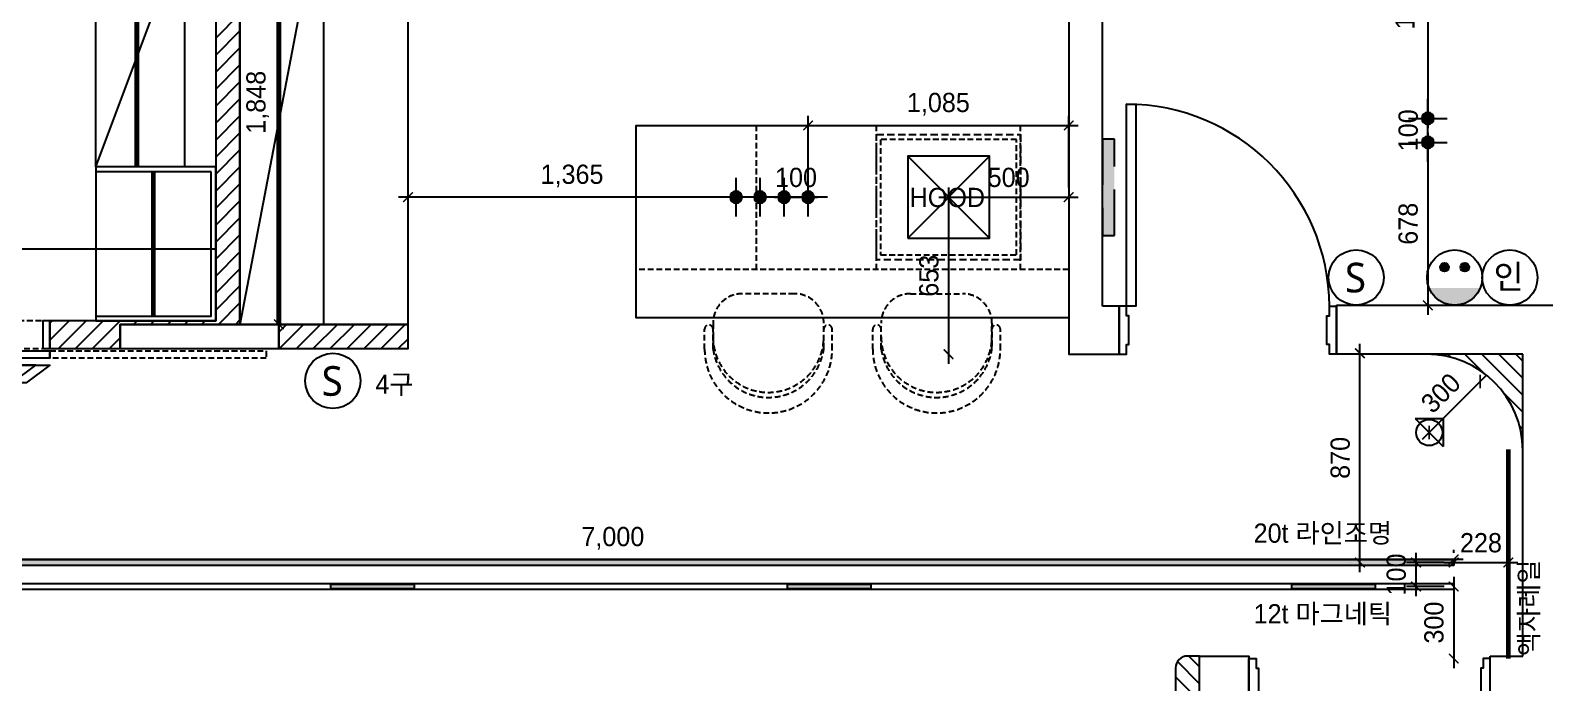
# Model space of a CAD drawing. Header units: millimetres. Extents: x 118028 to 193504, y 42792 to 96100.
# Drawn here: x 176109 to 182413, y 67467 to 70180 of the extents above; entities that cross this region are included whole.
import ezdxf

# ---------------------------------------------------------------- set-up
doc = ezdxf.new("R2010")
doc.units = ezdxf.units.MM
doc.header["$LTSCALE"] = 30
doc.header["$PDMODE"] = 3
for name, pattern in [('DASHEDX2', [1.5, 1, -0.5]), ('DH-HID2', [1.2, 0.8, -0.4]), ('HID', [2.3, 1.5, -0.8]), ('HIDDEN', [9.525, 6.35, -3.175])]:
    doc.linetypes.add(name, pattern=pattern)
doc.layers.get('DEFPOINTS').update_dxf_attribs({"color": 248})
for name, color, linetype in [('0-ELC TEXT', 7, 'Continuous'), ('03-WAL NEW', 3, 'Continuous'), ('06-FUR', 6, 'Continuous'), ('07-DIM WAL', 5, 'Continuous'), ('2CONTINUOUS', 2, 'Continuous'), ('3.기호.계단선', 30, 'Continuous'), ('CEIL-LIGHT', 7, 'Continuous'), ('CO-DO-FR', 7, 'Continuous'), ('CO-DOOR', 8, 'Continuous'), ('FU-FURM', 251, 'DH-HID2'), ('RC-LIGHT', 7, 'Continuous'), ('설비', 140, 'Continuous')]:
    doc.layers.add(name, color=color, linetype=linetype)
doc.styles.add('HY 울릉도 L', font='')
doc.styles.add('코레일둥고', font='Korail_Round_Gothic_Medium.ttf')
doc.styles.get('HY 울릉도 L').set_extended_font_data('HY울릉도L')
doc.dimstyles.new('40', dxfattribs={"dimscale": 40, "dimtxt": 2, "dimasz": 1, "dimexe": 1, "dimexo": 1, "dimgap": 1, "dimtad": 1, "dimdec": 0, "dimrnd": 0.05, "dimdsep": 46, "dimlunit": 6, "dimtxsty": 'HY 울릉도 L', "dimblk": 'ARCHTICK', "dimcen": 2.5, "dimdle": 1, "dimclrd": 133, "dimclre": 133, "dimclrt": 30, "dimadec": 0, "dimazin": 0, "dimtfac": 1, "dimtdec": 0, "dimtix": 1, "dimtmove": 2, "dimatfit": 3, "dimldrblk": 'ARCHTICK', "dimfxl": 1, "dimlwd": -1, "dimlwe": -1, "dimarcsym": 0})
pattern_1 = [(45, (59766.08, -18400), (-35.355339, 35.355339), [])]
pattern_2 = [(135, (307217.86, -141934.83), (-35.355339, -35.355339), [])]

# ---------------------------------------------------------------- blocks, each defined once
blk = doc.blocks.new('_ArchTick')
at = {"color": 0, "linetype": 'ByBlock', "const_width": 0.15}
blk.add_lwpolyline([(-0.5, -0.5), (0.5, 0.5)], dxfattribs=at)
blk = doc.blocks.new('*D272')
at = {"layer": '07-DIM WAL', "color": 133, "transparency": 16777216}
for p, q in [((181993.9, 67966.8), (182301.4, 67966.8)), ((182033.9, 68006.8), (182033.9, 68006.8)), ((182261.4, 68006.8), (182261.4, 68006.8))]:
    blk.add_line(p, q, dxfattribs=at)
at = {"layer": 'DEFPOINTS', "color": 0, "transparency": 16777216}
for p in [(182033.9, 67966.8), (182261.4, 67966.8), (182261.4, 67966.8)]:
    blk.add_point(p, dxfattribs=at)
at = {"layer": '07-DIM WAL', "color": 133, "transparency": 16777216, "xscale": 40, "yscale": 40, "zscale": 40}
blk.add_blockref('_ArchTick', (182033.9, 67966.8), dxfattribs=at)
at = {"layer": '07-DIM WAL', "color": 133, "transparency": 16777216, "xscale": 40, "yscale": 40, "zscale": 40, "rotation": 180}
blk.add_blockref('_ArchTick', (182261.4, 67966.8), dxfattribs=at)
at = {"layer": '07-DIM WAL', "color": 30, "transparency": 16777216, "insert": (182147.6, 68048.5), "char_height": 80, "attachment_point": 5, "style": 'HY 울릉도 L'}
blk.add_mtext('228', dxfattribs=at)
blk = doc.blocks.new('*D273')
at = {"layer": '07-DIM WAL', "color": 133, "transparency": 16777216}
for p, q in [((182073.9, 67979.3), (174993.9, 67979.3)), ((175033.9, 68006.8), (175033.9, 68019.3)), ((182033.9, 68006.8), (182033.9, 68019.3))]:
    blk.add_line(p, q, dxfattribs=at)
at = {"layer": 'DEFPOINTS', "color": 0, "transparency": 16777216}
for p in [(175033.9, 67979.3), (175033.9, 67966.8), (182033.9, 67966.8)]:
    blk.add_point(p, dxfattribs=at)
at = {"layer": '07-DIM WAL', "color": 133, "transparency": 16777216, "xscale": 40, "yscale": 40, "zscale": 40, "rotation": 180}
blk.add_blockref('_ArchTick', (175033.9, 67979.3), dxfattribs=at)
at = {"layer": '07-DIM WAL', "color": 133, "transparency": 16777216, "xscale": 40, "yscale": 40, "zscale": 40}
blk.add_blockref('_ArchTick', (182033.9, 67979.3), dxfattribs=at)
at = {"layer": '07-DIM WAL', "color": 30, "transparency": 16777216, "insert": (178533.9, 68067.2), "char_height": 80, "attachment_point": 5, "style": 'HY 울릉도 L'}
blk.add_mtext('7,000', dxfattribs=at)
blk = doc.blocks.new('*D275')
at = {"layer": '07-DIM WAL', "color": 133, "transparency": 16777216}
for p, q in [((182033.9, 67906.8), (182033.9, 67526.8)), ((181993.9, 67866.8), (181993.9, 67866.8)), ((181993.9, 67566.8), (181993.9, 67566.8))]:
    blk.add_line(p, q, dxfattribs=at)
at = {"layer": 'DEFPOINTS', "color": 0, "transparency": 16777216}
for p in [(182033.9, 67866.8), (182033.9, 67566.8), (182033.9, 67566.8)]:
    blk.add_point(p, dxfattribs=at)
at = {"layer": '07-DIM WAL', "color": 133, "transparency": 16777216, "xscale": 40, "yscale": 40, "zscale": 40}
for p, rotation in [((182033.9, 67866.8), 90), ((182033.9, 67566.8), 270)]:
    blk.add_blockref('_ArchTick', p, dxfattribs=dict(at, rotation=rotation))
at = {"layer": '07-DIM WAL', "color": 30, "transparency": 16777216, "insert": (181952.1, 67716.8), "char_height": 80, "attachment_point": 5, "rotation": 90, "style": 'HY 울릉도 L'}
blk.add_mtext('300', dxfattribs=at)
blk = doc.blocks.new('*D276')
at = {"layer": '07-DIM WAL', "color": 133, "transparency": 16777216}
for p, q in [((181643.8, 67926.8), (181643.8, 68876.8)), ((181603.8, 68836.8), (181603.8, 68836.8)), ((181603.8, 67966.8), (181603.8, 67966.8))]:
    blk.add_line(p, q, dxfattribs=at)
at = {"layer": 'DEFPOINTS', "color": 0, "transparency": 16777216}
for p in [(181643.8, 68836.8), (181643.8, 68836.8), (181643.8, 67966.8)]:
    blk.add_point(p, dxfattribs=at)
at = {"layer": '07-DIM WAL', "color": 133, "transparency": 16777216, "xscale": 40, "yscale": 40, "zscale": 40}
for p, rotation in [((181643.8, 68836.8), 90), ((181643.8, 67966.8), 270)]:
    blk.add_blockref('_ArchTick', p, dxfattribs=dict(at, rotation=rotation))
at = {"layer": '07-DIM WAL', "color": 30, "transparency": 16777216, "insert": (181562, 68401.8), "char_height": 80, "attachment_point": 5, "rotation": 90, "style": 'HY 울릉도 L'}
blk.add_mtext('870', dxfattribs=at)
blk = doc.blocks.new('*D277')
at = {"layer": '07-DIM WAL', "color": 133, "transparency": 16777216}
for p, q in [((181993.9, 67966.8), (181837, 67966.8)), ((181877, 68006.8), (181877, 67826.8)), ((181993.9, 67866.8), (181837, 67866.8))]:
    blk.add_line(p, q, dxfattribs=at)
at = {"layer": 'DEFPOINTS', "color": 0, "transparency": 16777216}
for p in [(182033.9, 67966.8), (181877, 67866.8), (182033.9, 67866.8)]:
    blk.add_point(p, dxfattribs=at)
at = {"layer": '07-DIM WAL', "color": 133, "transparency": 16777216, "xscale": 40, "yscale": 40, "zscale": 40}
for p, rotation in [((181877, 67966.8), 270), ((181877, 67866.8), 90)]:
    blk.add_blockref('_ArchTick', p, dxfattribs=dict(at, rotation=rotation))
at = {"layer": '07-DIM WAL', "color": 30, "transparency": 16777216, "insert": (181795.3, 67916.8), "char_height": 80, "attachment_point": 5, "rotation": 90, "style": 'HY 울릉도 L'}
blk.add_mtext('100', dxfattribs=at)
blk = doc.blocks.new('SW')
at = {"layer": '설비', "color": 140}
blk.add_circle((11533254, -14277699), 184, dxfattribs=at)
at = {"layer": '설비', "color": 140, "insert": (11533320, -14277601), "char_height": 197.14, "width": 314.33, "attachment_point": 3, "style": '코레일둥고'}
blk.add_mtext('{\\fMalgun Gothic|b0|i0|c129|p50;S}', dxfattribs=at)
blk = doc.blocks.new('egoo')
at = {"layer": '설비'}
h = blk.add_hatch(color=140, dxfattribs=at)
edge = h.paths.add_edge_path()
edge.add_arc((1015645.3, 443433.7), 22.3, 0, 360)
h = blk.add_hatch(color=140, dxfattribs=at)
edge = h.paths.add_edge_path()
edge.add_arc((1015747.7, 443433.7), 22.3, 0, 360)
h = blk.add_hatch(color=140, dxfattribs=at)
edge = h.paths.add_edge_path()
edge.add_line((1015826.3, 443329.1), (1015566.6, 443329.1))
edge.add_ellipse((1015696.5, 443381.5), major_axis=(99, 99), ratio=1, start_angle=156.95778, end_angle=293.04222)
at = {"layer": '설비', "color": 140}
for centre, radius in [((1015696.5, 443381.5), 140), ((1015645.3, 443433.7), 22.3), ((1015747.7, 443433.7), 22.3)]:
    blk.add_circle(centre, radius, dxfattribs=at)
blk = doc.blocks.new('DLSXJSPT')
at = {"layer": '설비', "color": 140}
blk.add_circle((242956, 103418.4), 115, dxfattribs=at)
at = {"layer": '설비', "color": 140, "style": '코레일둥고'}
blk.add_text('인', height=100, dxfattribs=at).set_placement((242888.1, 103372))
blk = doc.blocks.new('*D285')
at = {"layer": '07-DIM WAL', "color": 133, "transparency": 16777216}
for p, q in [((181903.8, 68479.2), (182172.5, 68747.9)), ((182115.9, 68747.9), (182115.9, 68747.9)), ((181903.8, 68535.8), (181903.8, 68535.8))]:
    blk.add_line(p, q, dxfattribs=at)
at = {"layer": 'DEFPOINTS', "color": 0, "transparency": 16777216}
for p in [(182144.2, 68719.6), (182144.2, 68719.6), (181932.1, 68507.5)]:
    blk.add_point(p, dxfattribs=at)
at = {"layer": '07-DIM WAL', "color": 133, "transparency": 16777216, "xscale": 40, "yscale": 40, "zscale": 40}
for p, rotation in [((182144.2, 68719.6), 44.99999950427463), ((181932.1, 68507.5), 224.9999995042746)]:
    blk.add_blockref('_ArchTick', p, dxfattribs=dict(at, rotation=rotation))
at = {"layer": '07-DIM WAL', "color": 30, "transparency": 16777216, "insert": (181980.3, 68671.4), "char_height": 80, "attachment_point": 5, "rotation": 45, "style": 'HY 울릉도 L'}
blk.add_mtext('300', dxfattribs=at)
blk = doc.blocks.new('1')
at = {"linetype": 'Continuous'}
h = blk.add_hatch(color=4, dxfattribs=at)
h.dxf.hatch_style = 1
edge = h.paths.add_edge_path()
edge.add_arc((11539653, -14273504), 37.5, 0, 360)
at = {"color": 1, "linetype": 'Continuous'}
for p, q in [((11539653, -14273637), (11539653, -14273370)), ((11539520, -14273504), (11539787, -14273504))]:
    blk.add_line(p, q, dxfattribs=at)
at = {"color": 4, "linetype": 'Continuous'}
for radius in [41.5, 37.5]:
    blk.add_circle((11539653, -14273504), radius, dxfattribs=at)
blk = doc.blocks.new('*D299')
at = {"layer": '07-DIM WAL', "color": 133, "transparency": 16777216}
for p, q in [((181926.4, 69674.3), (181926.4, 69854.3)), ((181966.4, 69814.3), (181966.4, 69814.3)), ((181966.4, 69714.3), (181966.4, 69714.3))]:
    blk.add_line(p, q, dxfattribs=at)
at = {"layer": 'DEFPOINTS', "color": 0, "transparency": 16777216}
for p in [(181926.4, 69814.3), (181926.4, 69814.3), (181926.4, 69714.3)]:
    blk.add_point(p, dxfattribs=at)
at = {"layer": '07-DIM WAL', "color": 133, "transparency": 16777216, "xscale": 40, "yscale": 40, "zscale": 40}
for p, rotation in [((181926.4, 69814.3), 270), ((181926.4, 69714.3), 90)]:
    blk.add_blockref('_ArchTick', p, dxfattribs=dict(at, rotation=rotation))
at = {"layer": '07-DIM WAL', "color": 30, "transparency": 16777216, "insert": (181844.7, 69764.3), "char_height": 80, "attachment_point": 5, "rotation": 90, "style": 'HY 울릉도 L'}
blk.add_mtext('100', dxfattribs=at)
blk = doc.blocks.new('*D301')
at = {"layer": '07-DIM WAL', "color": 133, "transparency": 16777216}
for p, q in [((181926.4, 70854.3), (181926.4, 69774.3)), ((181966.4, 70814.3), (181966.4, 70814.3)), ((181966.4, 69814.3), (181966.4, 69814.3))]:
    blk.add_line(p, q, dxfattribs=at)
at = {"layer": 'DEFPOINTS', "color": 0, "transparency": 16777216}
for p in [(181926.4, 70814.3), (181926.4, 69814.3), (181926.4, 69814.3)]:
    blk.add_point(p, dxfattribs=at)
at = {"layer": '07-DIM WAL', "color": 133, "transparency": 16777216, "xscale": 40, "yscale": 40, "zscale": 40}
for p, rotation in [((181926.4, 70814.3), 90), ((181926.4, 69814.3), 270)]:
    blk.add_blockref('_ArchTick', p, dxfattribs=dict(at, rotation=rotation))
at = {"layer": '07-DIM WAL', "color": 30, "transparency": 16777216, "insert": (181838.5, 70314.3), "char_height": 80, "attachment_point": 5, "rotation": 90, "style": 'HY 울릉도 L'}
blk.add_mtext('1,000', dxfattribs=at)
blk = doc.blocks.new('*D302')
at = {"layer": '07-DIM WAL', "color": 133, "transparency": 16777216}
for p, q in [((181926.4, 69754.3), (181926.4, 68996.8)), ((181886.4, 69714.3), (181886.4, 69714.3)), ((181886.4, 69036.8), (181886.4, 69036.8))]:
    blk.add_line(p, q, dxfattribs=at)
at = {"layer": 'DEFPOINTS', "color": 0, "transparency": 16777216}
for p in [(181926.4, 69714.3), (181926.4, 69036.8), (181926.4, 69036.8)]:
    blk.add_point(p, dxfattribs=at)
at = {"layer": '07-DIM WAL', "color": 133, "transparency": 16777216, "xscale": 40, "yscale": 40, "zscale": 40}
for p, rotation in [((181926.4, 69714.3), 90), ((181926.4, 69036.8), 270)]:
    blk.add_blockref('_ArchTick', p, dxfattribs=dict(at, rotation=rotation))
at = {"layer": '07-DIM WAL', "color": 30, "transparency": 16777216, "insert": (181844.6, 69375.6), "char_height": 80, "attachment_point": 5, "rotation": 90, "style": 'HY 울릉도 L'}
blk.add_mtext('678', dxfattribs=at)
blk = doc.blocks.new('vusaudeh')
at = {"layer": '2CONTINUOUS'}
for p, q in [((155746.4, 87252.8), (155746.4, 87456.8)), ((155746.4, 87456.8), (157481.4, 87456.8)), ((156521.4, 87252.8), (155746.4, 87252.8)), ((156521.4, 85997.8), (156521.4, 87252.8)), ((156386.4, 85786.8), (156386.4, 85997.8)), ((156386.4, 85997.8), (156521.4, 85997.8))]:
    blk.add_line(p, q, dxfattribs=at)
for points in [[(154771.4, 87452.8), (154771.4, 91311.8), (155076.4, 91311.8), (155076.4, 91511.8), (154771.4, 91511.8), (154771.4, 92446.8), (154396.4, 92446.8), (154396.4, 92246.8), (154571.4, 92246.8), (154571.4, 90304.8)], [(153036.4, 90404.8), (153036.4, 90104.8), (154631.4, 90104.8), (154631.4, 87252.8), (154841.4, 87252.8)], [(154841.4, 87252.8), (154841.4, 87452.8), (154771.4, 87452.8)], [(155176.4, 81983.8), (155176.4, 85997.8), (155381.4, 85997.8), (155381.4, 81983.8)]]:
    blk.add_lwpolyline(points, dxfattribs=at)
blk.add_lwpolyline([(150683.4, 87276.8), (151343.4, 87276.8), (151343.4, 87376.8), (150683.4, 87376.8)], close=True, dxfattribs=at)
at = {"layer": 'CO-DO-FR'}
for points in [[(154841.4, 87452.8), (154841.4, 87252.8), (154871.4, 87252.8), (154871.4, 87292.8), (154881.4, 87292.8), (154881.4, 87412.8), (154871.4, 87412.8), (154871.4, 87452.8), (154841.4, 87452.8)], [(155746.4, 87452.8), (155746.4, 87252.8), (155716.4, 87252.8), (155716.4, 87292.8), (155706.4, 87292.8), (155706.4, 87412.8), (155716.4, 87412.8), (155716.4, 87452.8), (155746.4, 87452.8)], [(155381.4, 85786.8), (155381.4, 85986.8), (155411.4, 85986.8), (155411.4, 85946.8), (155421.4, 85946.8), (155421.4, 85826.8), (155411.4, 85826.8), (155411.4, 85786.8), (155381.4, 85786.8)], [(156386.4, 85786.8), (156386.4, 85986.8), (156356.4, 85986.8), (156356.4, 85946.8), (156346.4, 85946.8), (156346.4, 85826.8), (156356.4, 85826.8), (156356.4, 85786.8), (156386.4, 85786.8)]]:
    blk.add_lwpolyline(points, close=True, dxfattribs=at)
at = {"layer": 'CO-DOOR'}
blk.add_lwpolyline([(154911.4, 88292.8), (154911.4, 87452.8), (154871.4, 87452.8), (154871.4, 88292.8)], close=True, dxfattribs=at)
blk.add_arc((154872.1, 87448.5), 844.3, 0.29047, 90.04957, dxfattribs=at)
blk = doc.blocks.new('cjswjdeh2')
at = {"layer": '03-WAL NEW'}
h = blk.add_hatch(dxfattribs=at)
h.set_pattern_fill('_USER', color=256, scale=50, angle=45, pattern_type=0)
h.set_pattern_definition(pattern_1)
h.paths.add_polyline_path([(210984.5, 68956.8), (210984.5, 70596.8), (210884.5, 70596.8), (210884.5, 68971.8), (210194, 68971.8), (210194, 68856.8), (210486.5, 68856.8), (210486.5, 68956.8)])
h.paths.add_polyline_path([(209148.3, 69704.6), (209148.3, 69925.9), (210400.8, 69925.9), (210400.8, 69704.6)], flags=9)
h.paths.add_polyline_path([(209628.4, 69135.3), (209859.5, 69135.3), (209859.5, 68971.8), (209628.4, 68971.8)], flags=9)
h.paths.add_polyline_path([(209173, 70353.9), (209173, 70584.7), (210351.5, 70584.7), (210351.5, 70353.9)], flags=9)
h = blk.add_hatch(dxfattribs=at)
h.set_pattern_fill('_USER', color=256, scale=50, angle=45, pattern_type=0)
h.set_pattern_definition(pattern_1)
h.paths.add_polyline_path([(211146.5, 68856.8), (211684.5, 68856.8), (211684.5, 68956.8), (211146.5, 68956.8)])
h = blk.add_hatch(dxfattribs=at)
h.set_pattern_fill('_USER', color=256, scale=50, angle=135, pattern_type=0)
h.set_pattern_definition(pattern_2)
h.paths.add_polyline_path([(216324.5, 68432.8, 0.414214), (215924.5, 68832.8), (216324.5, 68832.8)])
h = blk.add_hatch(dxfattribs=at)
h.set_pattern_fill('_USER', color=256, scale=50, angle=135, pattern_type=0)
h.set_pattern_definition(pattern_2)
h.paths.add_polyline_path([(214879.5, 64402.8), (214879.5, 63563.8), (214879.5, 63563.8), (214979.5, 63563.8), (214979.5, 64402.8)])
h.paths.add_polyline_path([(214979.5, 67577.8), (214929.5, 67577.8, 0.414214), (214879.5, 67527.8), (214879.5, 65902.8), (214879.5, 65902.8), (214979.5, 65902.8)])
h.paths.add_polyline_path([(215184.5, 62727.8), (215184.5, 63563.8), (214979.5, 63563.8), (214879.5, 63563.8), (214879.5, 63543.8), (215164.5, 63543.8), (215164.5, 62747.8), (214879.5, 62747.8), (214879.5, 62727.8), (214979.5, 62727.8)])
h.paths.add_polyline_path([(214769.9, 67902.2), (214932.2, 67749.6), (214820.2, 67630.6), (214657.9, 67783.1)], flags=9)
at = {"color": 8}
blk.add_line((208809.5, 69271.8), (210884.5, 69271.8), dxfattribs=at)
at = {"layer": '03-WAL NEW'}
for points in [[(210984.5, 68956.8), (210984.5, 70596.8), (210884.5, 70596.8), (210884.5, 68971.8), (210194, 68971.8), (210194, 68856.8), (210486.5, 68856.8), (210486.5, 68956.8)], [(211146.5, 68856.8), (211684.5, 68856.8), (211684.5, 68956.8), (211146.5, 68956.8)]]:
    blk.add_lwpolyline(points, close=True, dxfattribs=at)
at = {"layer": '03-WAL NEW', "transparency": 33554687}
blk.add_lwpolyline([(214979.5, 67577.8), (214929.5, 67577.8, 0.414214), (214879.5, 67527.8), (214879.5, 62727.8), (214979.5, 62727.8)], format="xyb", dxfattribs=at)
at = {"layer": '03-WAL NEW'}
blk.add_arc((215924.5, 68432.8), 400, 0, 90, dxfattribs=at)
at = {"layer": '06-FUR', "color": 8}
blk.add_line((210384.5, 69611.8), (210754.5, 70596.8), dxfattribs=at)
for points in [[(211684.5, 70784.8), (210984.5, 70784.8), (210984.5, 68956.8), (211684.5, 68956.8)], [(210384.5, 70596.8), (210754.5, 70596.8), (210754.5, 69611.8), (210384.5, 69611.8)], [(214434.5, 68984.8), (212634.5, 68984.8), (212634.5, 69784.8), (214434.5, 69784.8)], [(210864.5, 69591.8), (210384.5, 69591.8), (210384.5, 68991.8), (210864.5, 68991.8)]]:
    blk.add_lwpolyline(points, close=True, dxfattribs=at)
for points in [[(211334.5, 68956.8), (211334.5, 70784.8), (210984.5, 68956.8)], [(210884.5, 69611.8), (210384.5, 69611.8), (210384.5, 68971.8), (210884.5, 68971.8), (210884.5, 69611.8)]]:
    blk.add_lwpolyline(points, dxfattribs=at)
at = {"layer": '06-FUR', "color": 8, "linetype": 'DASHEDX2'}
blk.add_lwpolyline([(214234.5, 69226.2), (213634.5, 69226.2), (213634.5, 69746.2), (214234.5, 69746.2)], close=True, dxfattribs=at)
at = {"layer": 'CO-DO-FR', "color": 8}
blk.add_lwpolyline([(210164, 68856.8), (210194, 68856.8), (210194, 68971.8), (210164, 68971.8)], close=True, dxfattribs=at)
at = {"layer": 'CO-DOOR', "color": 8, "linetype": 'DH-HID2'}
for points in [[(209294, 68856.8), (210194, 68856.8), (210194, 68971.8), (209294, 68971.8)], [(210194, 68846.8), (211094, 68846.8), (211094, 68816.8), (210194, 68816.8)]]:
    blk.add_lwpolyline(points, close=True, dxfattribs=at)
at = {"layer": 'CO-DOOR', "color": 8}
for points in [[(209294, 68846.8), (210194, 68846.8), (210194, 68816.8), (209294, 68816.8)], [(209764.8, 68786.8), (210194, 68786.8), (210095.3, 68714.5), (210037, 68714.5), (210135.6, 68786.8), (209764.8, 68786.8)]]:
    blk.add_lwpolyline(points, close=True, dxfattribs=at)
at = {"layer": 'FU-FURM', "color": 8}
for p, q in [((213134.5, 69184.8), (213134.5, 69784.8)), ((213634.5, 69184.8), (213634.5, 69784.8)), ((214234.5, 69184.8), (214234.5, 69784.8)), ((214434.5, 69184.8), (212634.5, 69184.8)), ((213292.8, 69084.8), (213076.2, 69084.8)), ((213776.2, 69084.8), (213992.8, 69084.8)), ((212918.9, 68854.2), (212918.9, 68937)), ((212953.9, 68962.6), (212953.9, 68854.3)), ((212954, 68854.3), (212954, 68962.6)), ((213415, 68854.3), (213415, 68962.6)), ((213450, 68854.2), (213450, 68937)), ((213618.9, 68854.2), (213618.9, 68937)), ((213653.9, 68854.3), (213653.9, 68962.6)), ((214115, 68962.6), (214115, 68854.3)), ((214115, 68854.3), (214115, 68962.6)), ((214150, 68854.2), (214150, 68937))]:
    blk.add_line(p, q, dxfattribs=at)
blk.add_lwpolyline([(214217.5, 69726.2), (213651.5, 69726.2), (213651.5, 69246.2), (214217.5, 69246.2)], close=True, dxfattribs=at)
for centre, radius, start, end in [((213076.2, 68962.6), 122.2, 90, 179.99995), ((213292.8, 68962.6), 122.2, 0, 89.99994), ((213776.2, 68962.6), 122.2, 90.00006, 180), ((213992.8, 68962.6), 122.2, 0.00005, 90), ((212936.4, 68937.1), 17.5, 359.91435, 180.08565), ((213184.5, 68904.8), 230.5, 179.92131, 0.07869), ((213432.5, 68937.1), 17.5, 359.91435, 180.08565), ((213636.4, 68937.1), 17.5, 359.91435, 180.08565), ((213884.5, 68904.8), 230.5, 179.92131, 0.07869), ((214132.5, 68937.1), 17.5, 359.91435, 180.08565), ((213184.5, 68854.3), 265.6, 180.02458, 359.97542), ((213184.5, 68886.1), 232.7, 187.86778, 352.10396), ((213884.5, 68854.3), 265.6, 180.02458, 359.97542), ((213884.5, 68886.1), 232.7, 187.89604, 352.13222)]:
    blk.add_arc(centre, radius, start, end, dxfattribs=at)
blk.add_blockref('vusaudeh', (59803.1, -18420))
blk = doc.blocks.new('*D349')
at = {"layer": '07-DIM WAL', "color": 133, "transparency": 16777216}
for p, q in [((177021.4, 70804.8), (177183.4, 70804.8)), ((177143.4, 70844.8), (177143.4, 68916.8)), ((177021.4, 68956.8), (177183.4, 68956.8))]:
    blk.add_line(p, q, dxfattribs=at)
at = {"layer": 'DEFPOINTS', "color": 0, "transparency": 16777216}
for p in [(176981.4, 70804.8), (176981.4, 68956.8), (177143.4, 68956.8)]:
    blk.add_point(p, dxfattribs=at)
at = {"layer": '07-DIM WAL', "color": 133, "transparency": 16777216, "xscale": 40, "yscale": 40, "zscale": 40}
for p, rotation in [((177143.4, 70804.8), 90), ((177143.4, 68956.8), 270)]:
    blk.add_blockref('_ArchTick', p, dxfattribs=dict(at, rotation=rotation))
at = {"layer": '07-DIM WAL', "color": 30, "transparency": 16777216, "insert": (177055.5, 69880.8), "char_height": 80, "attachment_point": 5, "rotation": 90, "style": 'HY 울릉도 L'}
blk.add_mtext('1,848', dxfattribs=at)
blk = doc.blocks.new('*D355')
at = {"layer": '07-DIM WAL', "color": 133, "transparency": 16777216}
for p, q in [((179206.4, 69486.2), (179386.4, 69486.2)), ((179246.4, 69526.2), (179246.4, 69526.2)), ((179346.4, 69526.2), (179346.4, 69526.2))]:
    blk.add_line(p, q, dxfattribs=at)
at = {"layer": 'DEFPOINTS', "color": 0, "transparency": 16777216}
for p in [(179246.4, 69486.2), (179346.4, 69486.2), (179346.4, 69486.2)]:
    blk.add_point(p, dxfattribs=at)
at = {"layer": '07-DIM WAL', "color": 133, "transparency": 16777216, "xscale": 40, "yscale": 40, "zscale": 40}
blk.add_blockref('_ArchTick', (179246.4, 69486.2), dxfattribs=at)
at = {"layer": '07-DIM WAL', "color": 133, "transparency": 16777216, "xscale": 40, "yscale": 40, "zscale": 40, "rotation": 180}
blk.add_blockref('_ArchTick', (179346.4, 69486.2), dxfattribs=at)
at = {"layer": '07-DIM WAL', "color": 30, "transparency": 16777216, "insert": (179296.4, 69567.9), "char_height": 80, "attachment_point": 5, "style": 'HY 울릉도 L'}
blk.add_mtext('100', dxfattribs=at)
blk = doc.blocks.new('*D356')
at = {"layer": '07-DIM WAL', "color": 133, "transparency": 16777216}
for p, q in [((179346.4, 69526.2), (179346.4, 69824.8)), ((180431.4, 69526.2), (180431.4, 69824.8)), ((179306.4, 69784.8), (180471.4, 69784.8))]:
    blk.add_line(p, q, dxfattribs=at)
at = {"layer": 'DEFPOINTS', "color": 0, "transparency": 16777216}
for p in [(180431.4, 69784.8), (179346.4, 69486.2), (180431.4, 69486.2)]:
    blk.add_point(p, dxfattribs=at)
at = {"layer": '07-DIM WAL', "color": 133, "transparency": 16777216, "xscale": 40, "yscale": 40, "zscale": 40, "rotation": 180}
blk.add_blockref('_ArchTick', (179346.4, 69784.8), dxfattribs=at)
at = {"layer": '07-DIM WAL', "color": 133, "transparency": 16777216, "xscale": 40, "yscale": 40, "zscale": 40}
blk.add_blockref('_ArchTick', (180431.4, 69784.8), dxfattribs=at)
at = {"layer": '07-DIM WAL', "color": 30, "transparency": 16777216, "insert": (179888.9, 69872.7), "char_height": 80, "attachment_point": 5, "style": 'HY 울릉도 L'}
blk.add_mtext('1,085', dxfattribs=at)
blk = doc.blocks.new('*D357')
at = {"layer": '07-DIM WAL', "color": 133, "transparency": 16777216}
for p, q in [((179891.4, 69486.2), (180471.4, 69486.2)), ((179931.4, 69526.2), (179931.4, 69526.2)), ((180431.4, 69526.2), (180431.4, 69526.2))]:
    blk.add_line(p, q, dxfattribs=at)
at = {"layer": 'DEFPOINTS', "color": 0, "transparency": 16777216}
for p in [(179931.4, 69486.2), (180431.4, 69486.2), (180431.4, 69486.2)]:
    blk.add_point(p, dxfattribs=at)
at = {"layer": '07-DIM WAL', "color": 133, "transparency": 16777216, "xscale": 40, "yscale": 40, "zscale": 40, "rotation": 180}
blk.add_blockref('_ArchTick', (179931.4, 69486.2), dxfattribs=at)
at = {"layer": '07-DIM WAL', "color": 133, "transparency": 16777216, "xscale": 40, "yscale": 40, "zscale": 40}
blk.add_blockref('_ArchTick', (180431.4, 69486.2), dxfattribs=at)
at = {"layer": '07-DIM WAL', "color": 30, "transparency": 16777216, "insert": (180181.4, 69568), "char_height": 80, "attachment_point": 5, "style": 'HY 울릉도 L'}
blk.add_mtext('500', dxfattribs=at)
blk = doc.blocks.new('*D358')
at = {"layer": '07-DIM WAL', "color": 133, "transparency": 16777216}
for p, q in [((179891.4, 69486.2), (179891.4, 69486.2)), ((179931.4, 69526.2), (179931.4, 68792.8)), ((179891.4, 68832.8), (179891.4, 68832.8))]:
    blk.add_line(p, q, dxfattribs=at)
at = {"layer": 'DEFPOINTS', "color": 0, "transparency": 16777216}
for p in [(179931.4, 69486.2), (179931.4, 68832.8), (179931.4, 68832.8)]:
    blk.add_point(p, dxfattribs=at)
at = {"layer": '07-DIM WAL', "color": 133, "transparency": 16777216, "xscale": 40, "yscale": 40, "zscale": 40}
for p, rotation in [((179931.4, 69486.2), 90), ((179931.4, 68832.8), 270)]:
    blk.add_blockref('_ArchTick', p, dxfattribs=dict(at, rotation=rotation))
at = {"layer": '07-DIM WAL', "color": 30, "transparency": 16777216, "insert": (179849.6, 69159.5), "char_height": 80, "attachment_point": 5, "rotation": 90, "style": 'HY 울릉도 L'}
blk.add_mtext('653', dxfattribs=at)
blk = doc.blocks.new('*D359')
at = {"layer": '07-DIM WAL', "color": 133, "transparency": 16777216}
for p, q in [((179086.4, 69486.2), (177641.4, 69486.2)), ((177681.4, 69526.2), (177681.4, 69526.2)), ((179046.4, 69526.2), (179046.4, 69526.2))]:
    blk.add_line(p, q, dxfattribs=at)
at = {"layer": 'DEFPOINTS', "color": 0, "transparency": 16777216}
for p in [(177681.4, 69486.2), (177681.4, 69486.2), (179046.4, 69486.2)]:
    blk.add_point(p, dxfattribs=at)
at = {"layer": '07-DIM WAL', "color": 133, "transparency": 16777216, "xscale": 40, "yscale": 40, "zscale": 40, "rotation": 180}
blk.add_blockref('_ArchTick', (177681.4, 69486.2), dxfattribs=at)
at = {"layer": '07-DIM WAL', "color": 133, "transparency": 16777216, "xscale": 40, "yscale": 40, "zscale": 40}
blk.add_blockref('_ArchTick', (179046.4, 69486.2), dxfattribs=at)
at = {"layer": '07-DIM WAL', "color": 30, "transparency": 16777216, "insert": (178363.9, 69574.2), "char_height": 80, "attachment_point": 5, "style": 'HY 울릉도 L'}
blk.add_mtext('1,365', dxfattribs=at)

msp = doc.modelspace()

# ---------------------------------------------------------------- hatches: boundary and pattern name
at = {"layer": '3.기호.계단선'}
h = msp.add_hatch(color=256, dxfattribs=at)
h.dxf.hatch_style = 1
h.paths.add_polyline_path([(177358.9, 67858.3), (177708.9, 67858.3), (177708.9, 67875.3), (177358.9, 67875.3)])
h = msp.add_hatch(color=256, dxfattribs=at)
h.dxf.hatch_style = 1
h.paths.add_polyline_path([(179258.9, 67858.3), (179608.9, 67858.3), (179608.9, 67875.3), (179258.9, 67875.3)])
h = msp.add_hatch(color=256, dxfattribs=at)
h.dxf.hatch_style = 1
h.paths.add_polyline_path([(181358.9, 67858.3), (181708.9, 67858.3), (181708.9, 67875.3), (181358.9, 67875.3)])
at = {"layer": 'CEIL-LIGHT', "linetype": 'HIDDEN'}
h = msp.add_hatch(color=10, dxfattribs=at)
h.dxf.hatch_style = 1
h.paths.add_polyline_path([(180621.4, 69327.4), (180621.4, 69727.4), (180571.4, 69727.4), (180571.4, 69327.4)])
at = {"layer": 'CEIL-LIGHT'}
h = msp.add_hatch(color=140, dxfattribs=at)
h.dxf.hatch_style = 1
h.paths.add_polyline_path([(182033.9, 67954.3), (175033.9, 67954.3), (175033.9, 67979.3), (182033.9, 67979.3)])

# ---------------------------------------------------------------- linework, layer by layer
at = {"layer": '3.기호.계단선'}
for p, q in [((179761.4, 69316.2), (180101.4, 69656.2)), ((179761.4, 69656.2), (180101.4, 69316.2))]:
    msp.add_line(p, q, dxfattribs=at)
for points in [[(179761.4, 69316.2), (180101.4, 69316.2), (180101.4, 69656.2), (179761.4, 69656.2)], [(182033.9, 67854.3), (175033.9, 67854.3), (175033.9, 67879.3), (182033.9, 67879.3)], [(177358.9, 67858.3), (177708.9, 67858.3), (177708.9, 67875.3), (177358.9, 67875.3)], [(179258.9, 67858.3), (179608.9, 67858.3), (179608.9, 67875.3), (179258.9, 67875.3)], [(181358.9, 67858.3), (181708.9, 67858.3), (181708.9, 67875.3), (181358.9, 67875.3)]]:
    msp.add_lwpolyline(points, close=True, dxfattribs=at)
at = {"layer": '3.기호.계단선', "linetype": 'HID', "const_width": 20}
msp.add_lwpolyline([(182261.4, 67566.8), (182261.4, 68436.8)], dxfattribs=at)
at = {"layer": 'CEIL-LIGHT', "color": 10, "linetype": 'HIDDEN', "const_width": 20}
msp.add_lwpolyline([(177143.4, 68956.8), (177143.4, 70804.8)], dxfattribs=at)
at = {"layer": 'CEIL-LIGHT', "color": 10, "linetype": 'HIDDEN'}
for points in [[(176552.4, 70576.8, 20, 20, 0), (176552.4, 69611.8, 0, 0, 0)], [(176621.4, 69591.8, 20, 20, 0), (176621.4, 68991.8, 20, 20, 0)]]:
    msp.add_lwpolyline(points, format="xyseb", dxfattribs=at)
msp.add_lwpolyline([(180621.4, 69327.4), (180621.4, 69727.4), (180571.4, 69727.4), (180571.4, 69327.4)], close=True, dxfattribs=at)
at = {"layer": 'CEIL-LIGHT', "color": 140}
msp.add_lwpolyline([(182033.9, 67954.3), (175033.9, 67954.3), (175033.9, 67979.3), (182033.9, 67979.3)], close=True, dxfattribs=at)
at = {"layer": 'RC-LIGHT'}
for p, q in [((181874.2, 68565.4), (181990, 68565.4)), ((181874.2, 68565.4), (181990, 68449.6)), ((181990, 68565.4), (181990, 68449.6))]:
    msp.add_line(p, q, dxfattribs=at)
msp.add_circle((181932.1, 68507.5), 54.6, dxfattribs=at)

# ---------------------------------------------------------------- block references
msp.add_blockref('cjswjdeh2', (-34003.1, 0))
at = {"layer": 'RC-LIGHT', "xscale": -0.6024096385271789, "yscale": 0.6024096385271789, "zscale": 0.6024096385271789, "rotation": 270}
for p in [(8780422.6, -6881784.2), (8780422.6, -6881884.2)]:
    msp.add_blockref('1', p, dxfattribs=at)
at = {"layer": 'RC-LIGHT', "xscale": -0.6024096385271789, "yscale": 0.6024096385271789, "zscale": 0.6024096385271789}
for p in [(7130644.9, 8667982.5), (7130744.9, 8667982.5), (7130844.9, 8667982.5), (7130944.9, 8667982.5)]:
    msp.add_blockref('1', p, dxfattribs=at)
at = {"layer": '설비', "color": 140}
for name, p, xscale, yscale, zscale in [('SW', (-7026655.8, 8992714), 0.625, 0.625, 0.625), ('egoo', (-652284.2, -295054.4), 0.8214285869294655, 0.8214285869294655, 0.8214285869294655), ('SW', (-7030915.4, 8992284), 0.625, 0.625, 0.625)]:
    msp.add_blockref(name, p, dxfattribs=dict(at, xscale=xscale, yscale=yscale, zscale=zscale))
at = {"layer": '설비'}
msp.add_blockref('DLSXJSPT', (-60688.1, -34266.6), dxfattribs=at)

# ---------------------------------------------------------------- texts
at = {"layer": '0-ELC TEXT', "color": 7, "linetype": 'DASHEDX2', "style": '코레일둥고'}
for s, p in [('HOOD', (179769.3, 69445.1)), ('4구', (177545.5, 68668.5)), ('20t 라인조명', (181201.1, 68048.9)), ('12t 마그네틱', (181201.1, 67713.5))]:
    msp.add_text(s, height=80, dxfattribs=at).set_placement(p)
at = {"layer": '3.기호.계단선', "linetype": 'HID', "style": '코레일둥고'}
msp.add_text('액자레일', height=80, rotation=90, dxfattribs=at).set_placement((182385.8, 67577.2))

# ---------------------------------------------------------------- dimensions: what is measured, and where the dimension line sits
at = {"layer": '07-DIM WAL'}
for base, p1, p2, angle, picture, middle in [((177143.4, 68956.8), (176981.4, 70804.8), (176981.4, 68956.8), 90, '*D349', (177055.5, 69880.8)), ((181926.4, 69814.3), (181926.4, 70814.3), (181926.4, 69814.3), 90, '*D301', (181838.5, 70314.3)), ((181926.4, 69814.3), (181926.4, 69714.3), (181926.4, 69814.3), 270, '*D299', (181844.7, 69764.3)), ((181926.3792305, 69036.8023431), (181926.3792305, 69714.3023431), (181926.3792305, 69036.8023431), 90, '*D302', (181844.6424598, 69375.5523431)), ((179931.4, 68832.8), (179931.4, 69486.2), (179931.4, 68832.8), 90, '*D358', (179849.6, 69159.5)), ((181643.8, 68836.8), (181643.8, 67966.8), (181643.8, 68836.8), 90, '*D276', (181562, 68401.8)), ((182144.2, 68719.6), (181932.1, 68507.5), (182144.2, 68719.6), 45, '*D285', (181980.3, 68671.4)), ((181877, 67866.8), (182033.9, 67966.8), (182033.9, 67866.8), 90, '*D277', (181795.3, 67916.8)), ((182033.9, 67566.8), (182033.9, 67866.8), (182033.9, 67566.8), 90, '*D275', (181952.1, 67716.8))]:
    dim = msp.add_linear_dim(base=base, p1=p1, p2=p2, angle=angle, dimstyle='40', dxfattribs=at)
    dim.commit()
    dim.dimension.update_dxf_attribs({"geometry": picture, "text_midpoint": middle})
for base, p1, p2, picture, middle in [((180431.4, 69784.8), (179346.4, 69486.2), (180431.4, 69486.2), '*D356', (179888.9, 69872.7)), ((177681.4, 69486.2), (179046.4, 69486.2), (177681.4, 69486.2), '*D359', (178363.9, 69574.2)), ((179346.4, 69486.2), (179246.4, 69486.2), (179346.4, 69486.2), '*D355', (179296.4, 69567.9)), ((180431.4, 69486.2), (179931.4, 69486.2), (180431.4, 69486.2), '*D357', (180181.4, 69568)), ((175033.9, 67979.3), (182033.9, 67966.8), (175033.9, 67966.8), '*D273', (178533.9, 68067.2)), ((182261.3792305, 67966.8023431), (182033.8792305, 67966.8023431), (182261.3792305, 67966.8023431), '*D272', (182147.6292305, 68048.5391138))]:
    dim = msp.add_linear_dim(base=base, p1=p1, p2=p2, dimstyle='40', dxfattribs=at)
    dim.commit()
    dim.dimension.update_dxf_attribs({"geometry": picture, "text_midpoint": middle})

doc.saveas('drawing.dxf')
